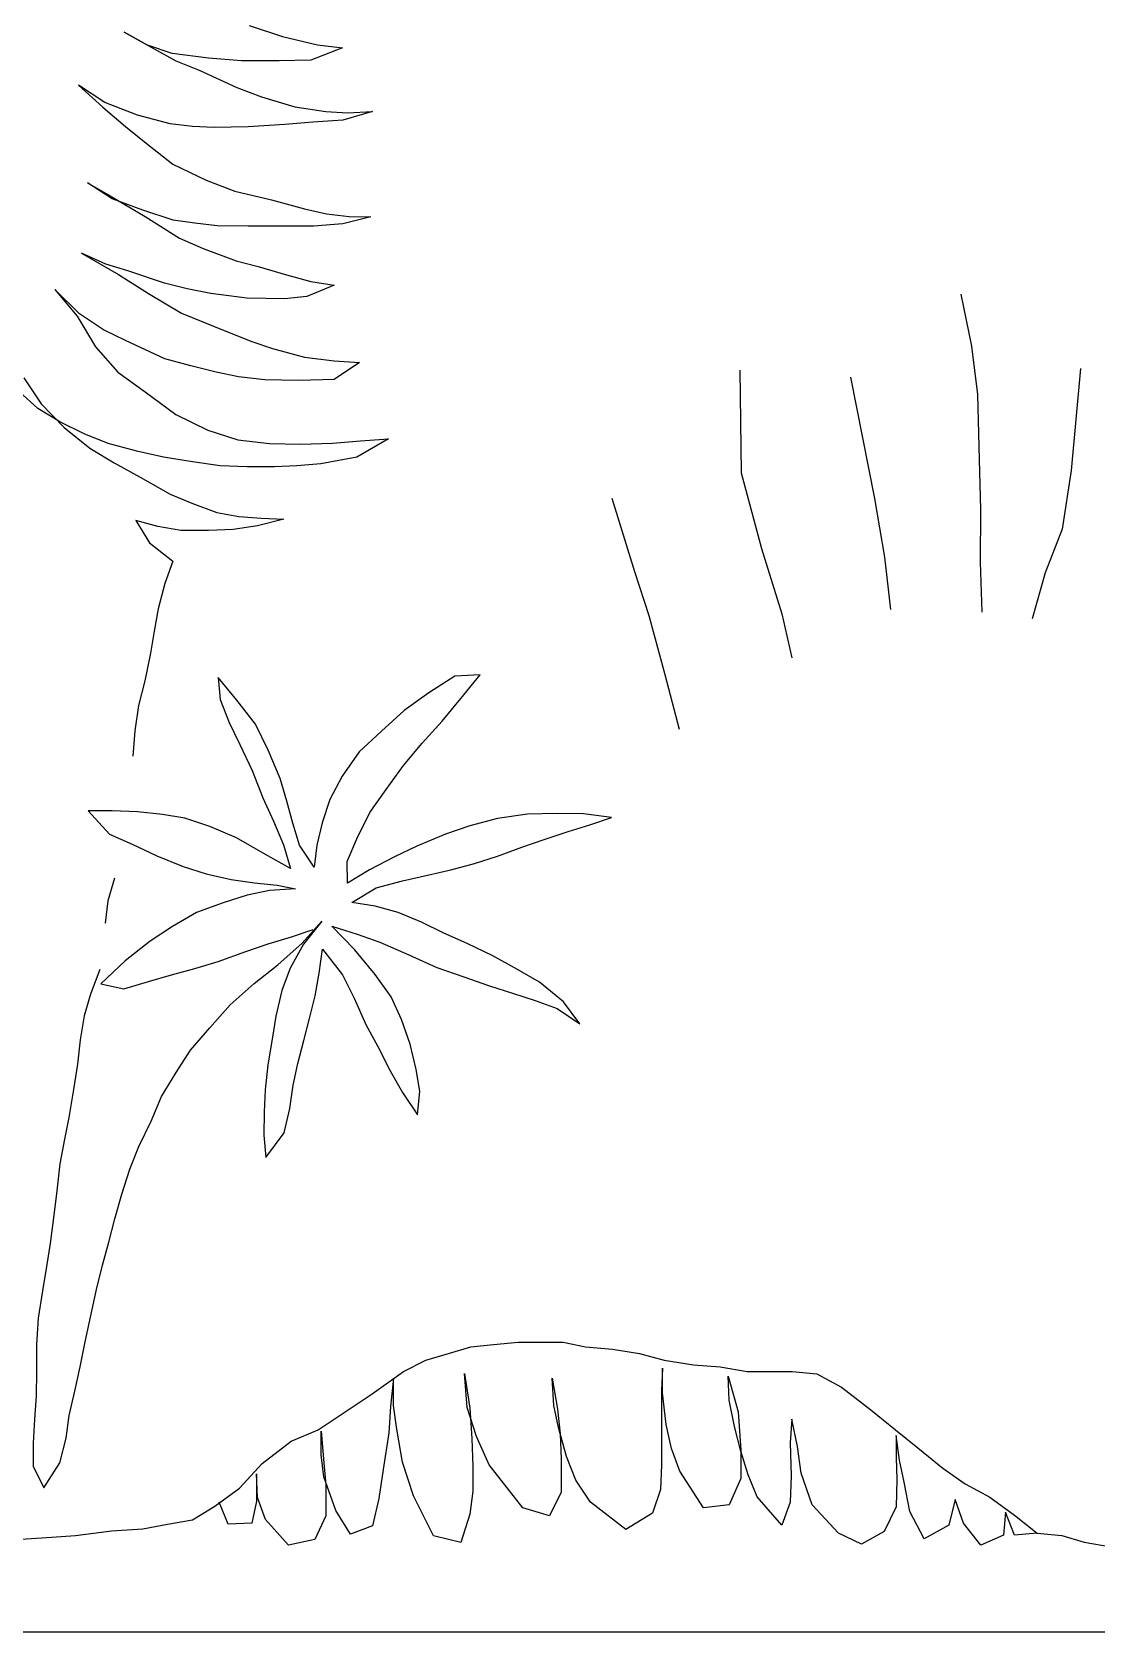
# Model space of a CAD drawing. Header units: inches. Extents: x 0.9 to 45.9, y 0.4 to 30.4.
# Drawn here: x 20.7554 to 20.9002, y 24.5816 to 24.7994 of the extents above; entities that cross this region are included whole.
import ezdxf

# ---------------------------------------------------------------- set-up
doc = ezdxf.new("R2010")
doc.units = ezdxf.units.IN
doc.header["$MEASUREMENT"] = 0
doc.linetypes.add('CONTINUA', pattern=[0])
doc.layers.add('MUROS', color=9, linetype='Continuous')
doc.layers.add('Vegetación', color=3, linetype='CONTINUA')

# ---------------------------------------------------------------- blocks, each defined once
blk = doc.blocks.new('Planta_000A')
at = {"layer": 'Vegetación', "linetype": 'Continuous'}
for p, q in [((399.11909, 197.29396), (399.11142, 197.29145)), ((399.11142, 197.29145), (399.10327, 197.28953)), ((399.14809, 197.29241), (399.14114, 197.28857)), ((399.1427, 197.28941), (399.14809, 197.29241)), ((399.10327, 197.28953), (399.09752, 197.28881)), ((399.09752, 197.28881), (399.10483, 197.28594)), ((399.12089, 197.28582), (399.12856, 197.28641)), ((399.12856, 197.28641), (399.13695, 197.28749)), ((399.14114, 197.28857), (399.13611, 197.28582)), ((399.13695, 197.28749), (399.1427, 197.28941)), ((399.10483, 197.28594), (399.11214, 197.28582)), ((399.11214, 197.28582), (399.12089, 197.28582)), ((399.13072, 197.28366), (399.12197, 197.27958)), ((399.13611, 197.28582), (399.13072, 197.28366)), ((399.12197, 197.27958), (399.11622, 197.27743)), ((399.15253, 197.27611), (399.15864, 197.28018)), ((399.15864, 197.28018), (399.15301, 197.27503)), ((399.10855, 197.27515), (399.10135, 197.27407)), ((399.11622, 197.27743), (399.10855, 197.27515)), ((399.14498, 197.27323), (399.15253, 197.27611)), ((399.15301, 197.27503), (399.14773, 197.2706)), ((399.09632, 197.27371), (399.09057, 197.27407)), ((399.09057, 197.27407), (399.0974, 197.27203)), ((399.10135, 197.27407), (399.09632, 197.27371)), ((399.0974, 197.27203), (399.10435, 197.27155)), ((399.10435, 197.27155), (399.11082, 197.27107)), ((399.13743, 197.27119), (399.14498, 197.27323)), ((399.11082, 197.27107), (399.11933, 197.27048)), ((399.11933, 197.27048), (399.12724, 197.27036)), ((399.12724, 197.27036), (399.13227, 197.2706)), ((399.13227, 197.2706), (399.13743, 197.27119)), ((399.14773, 197.2706), (399.14258, 197.2664)), ((399.14258, 197.2664), (399.13683, 197.26185)), ((399.13683, 197.26185), (399.12904, 197.25813)), ((399.12904, 197.25813), (399.12245, 197.25562)), ((399.15085, 197.25382), (399.1566, 197.25753)), ((399.1566, 197.25753), (399.15133, 197.25454)), ((399.11394, 197.25358), (399.10627, 197.25154)), ((399.12245, 197.25562), (399.11394, 197.25358)), ((399.15133, 197.25454), (399.14318, 197.24974)), ((399.14378, 197.25118), (399.15085, 197.25382)), ((399.09596, 197.24974), (399.09093, 197.24962)), ((399.09093, 197.24962), (399.0974, 197.24807)), ((399.10123, 197.25034), (399.09596, 197.24974)), ((399.10627, 197.25154), (399.10123, 197.25034)), ((399.14318, 197.24974), (399.13527, 197.24471)), ((399.13671, 197.2489), (399.14378, 197.25118)), ((399.0974, 197.24807), (399.10423, 197.24747)), ((399.10423, 197.24747), (399.11082, 197.24747)), ((399.11082, 197.24747), (399.11933, 197.24747)), ((399.11933, 197.24747), (399.12652, 197.24759)), ((399.12652, 197.24759), (399.13167, 197.24818)), ((399.13167, 197.24818), (399.13671, 197.2489)), ((399.12976, 197.24231), (399.12209, 197.23944)), ((399.13527, 197.24471), (399.12976, 197.24231)), ((399.11705, 197.23812), (399.11046, 197.2362)), ((399.12209, 197.23944), (399.11705, 197.23812)), ((399.14725, 197.23716), (399.15229, 197.23872)), ((399.15792, 197.24123), (399.14941, 197.23632)), ((399.15229, 197.23872), (399.15792, 197.24123)), ((399.10483, 197.23464), (399.09944, 197.2338)), ((399.11046, 197.2362), (399.10483, 197.23464)), ((399.13347, 197.23296), (399.13875, 197.23428)), ((399.13875, 197.23428), (399.14725, 197.23716)), ((399.14941, 197.23632), (399.14246, 197.23189)), ((398.95423, 197.23177), (398.95175, 197.21971)), ((399.09944, 197.2338), (399.10579, 197.23117)), ((399.10579, 197.23117), (399.11094, 197.23069)), ((399.11094, 197.23069), (399.11969, 197.23081)), ((399.11969, 197.23081), (399.12796, 197.23189)), ((399.12796, 197.23189), (399.13347, 197.23296)), ((399.14246, 197.23189), (399.13479, 197.22733)), ((399.1584, 197.22721), (399.16415, 197.23285)), ((399.16415, 197.23285), (399.159, 197.22661)), ((399.13479, 197.22733), (399.12736, 197.22434)), ((399.15289, 197.2235), (399.1584, 197.22721)), ((399.12736, 197.22434), (399.11873, 197.22086)), ((399.14773, 197.22098), (399.15289, 197.2235)), ((399.159, 197.22661), (399.15468, 197.21954)), ((398.95175, 197.21971), (398.95039, 197.20853)), ((399.11873, 197.22086), (399.1137, 197.21918)), ((399.13863, 197.21679), (399.14773, 197.22098)), ((399.15468, 197.21954), (399.14953, 197.21367)), ((399.09944, 197.21631), (399.09356, 197.21595)), ((399.09356, 197.21595), (399.09944, 197.21199)), ((399.10627, 197.21715), (399.09944, 197.21631)), ((399.1137, 197.21918), (399.10627, 197.21715)), ((399.13263, 197.21511), (399.13863, 197.21679)), ((398.92651, 197.21449), (398.92869, 197.19092)), ((398.97982, 197.21255), (398.97422, 197.18442)), ((399.00544, 197.21417), (399.00514, 197.19032)), ((399.09944, 197.21199), (399.10759, 197.21175)), ((399.1155, 197.21187), (399.12161, 197.21259)), ((399.12161, 197.21259), (399.12676, 197.21367)), ((399.12676, 197.21367), (399.13263, 197.21511)), ((399.14953, 197.21367), (399.14318, 197.20912)), ((399.17134, 197.21235), (399.16727, 197.20636)), ((398.95039, 197.20853), (398.95003, 197.19348)), ((399.10759, 197.21175), (399.1155, 197.21187)), ((399.14318, 197.20912), (399.13611, 197.20384)), ((399.16811, 197.20528), (399.17494, 197.21151)), ((399.16727, 197.20636), (399.162, 197.20085)), ((399.16295, 197.20217), (399.16811, 197.20528)), ((399.13611, 197.20384), (399.12868, 197.20025)), ((399.162, 197.20085), (399.156, 197.19605)), ((399.15732, 197.19941), (399.16295, 197.20217)), ((399.09333, 197.19773), (399.08685, 197.19821)), ((399.08685, 197.19821), (399.09416, 197.19402)), ((399.0998, 197.19725), (399.09333, 197.19773)), ((399.10723, 197.19701), (399.0998, 197.19725)), ((399.11442, 197.19713), (399.10723, 197.19701)), ((399.12173, 197.19797), (399.11442, 197.19713)), ((399.12868, 197.20025), (399.12173, 197.19797)), ((399.14486, 197.19533), (399.15181, 197.19713)), ((399.15181, 197.19713), (399.15732, 197.19941)), ((398.95003, 197.19348), (398.94965, 197.18183)), ((399.09416, 197.19402), (399.10255, 197.19246)), ((399.13227, 197.19294), (399.13899, 197.19402)), ((399.13899, 197.19402), (399.14486, 197.19533)), ((399.156, 197.19605), (399.15037, 197.1927)), ((398.92869, 197.19092), (398.93075, 197.17734)), ((399.00514, 197.19032), (399.00044, 197.17281)), ((399.10255, 197.19246), (399.10807, 197.19198)), ((399.10807, 197.19198), (399.11322, 197.19174)), ((399.11322, 197.19174), (399.11969, 197.19174)), ((399.11969, 197.19174), (399.1258, 197.19198)), ((399.1258, 197.19198), (399.13227, 197.19294)), ((399.15037, 197.1927), (399.14438, 197.18934)), ((399.14438, 197.18934), (399.13743, 197.18539)), ((398.97422, 197.18442), (398.97191, 197.17081)), ((399.03506, 197.18445), (399.02986, 197.16751)), ((399.13239, 197.18335), (399.12664, 197.18119)), ((399.13743, 197.18539), (399.13239, 197.18335)), ((398.94965, 197.18183), (398.94975, 197.16969)), ((399.11622, 197.17987), (399.11106, 197.17963)), ((399.11106, 197.17963), (399.11717, 197.17808)), ((399.12149, 197.18023), (399.11622, 197.17987)), ((399.12664, 197.18119), (399.12149, 197.18023)), ((399.1403, 197.17796), (399.14534, 197.17928)), ((399.14534, 197.17928), (399.14222, 197.17412)), ((398.93075, 197.17734), (398.93472, 197.16718)), ((399.11717, 197.17808), (399.12281, 197.17724)), ((399.12281, 197.17724), (399.12856, 197.177)), ((399.12856, 197.177), (399.13491, 197.177)), ((399.13491, 197.177), (399.1403, 197.17796)), ((399.00044, 197.17281), (398.99571, 197.15772)), ((399.14222, 197.17412), (399.13683, 197.16993)), ((398.94975, 197.16969), (398.94936, 197.15804)), ((398.97191, 197.17081), (398.97055, 197.15866)), ((399.02986, 197.16751), (399.02655, 197.15728)), ((399.13683, 197.16993), (399.13863, 197.16473)), ((398.93472, 197.16718), (398.93772, 197.15653)), ((399.13863, 197.16473), (399.14018, 197.15885)), ((398.99571, 197.15772), (398.99337, 197.14751)), ((399.02655, 197.15728), (399.02278, 197.14366)), ((399.14018, 197.15885), (399.14114, 197.1537)), ((399.14114, 197.1537), (399.14198, 197.14855)), ((399.14198, 197.14855), (399.1433, 197.1422)), ((399.02278, 197.14366), (399.01949, 197.13101)), ((399.07007, 197.13806), (399.0656, 197.1436)), ((399.0656, 197.1436), (399.0715, 197.14322)), ((399.0715, 197.14322), (399.07747, 197.13937)), ((399.12196, 197.13769), (399.12631, 197.14291)), ((399.12631, 197.14291), (399.12587, 197.13788)), ((399.1433, 197.1422), (399.14474, 197.13644)), ((399.07442, 197.13285), (399.07007, 197.13806)), ((399.07747, 197.13937), (399.08324, 197.13527)), ((399.12587, 197.13788), (399.12376, 197.13253)), ((399.08324, 197.13527), (399.08846, 197.13048)), ((399.11761, 197.13216), (399.12196, 197.13769)), ((399.14474, 197.13644), (399.14558, 197.13057)), ((399.07902, 197.12775), (399.07442, 197.13285)), ((399.08846, 197.13048), (399.09362, 197.12576)), ((399.11475, 197.12613), (399.11761, 197.13216)), ((399.12376, 197.13253), (399.12127, 197.12744)), ((399.14558, 197.13057), (399.14606, 197.1247)), ((399.08337, 197.12259), (399.07902, 197.12775)), ((399.12127, 197.12744), (399.11841, 197.12141)), ((399.09362, 197.12576), (399.09754, 197.12011)), ((399.11195, 197.11955), (399.11475, 197.12613)), ((399.08741, 197.117), (399.08337, 197.12259)), ((399.09754, 197.12011), (399.10046, 197.1147)), ((399.1104, 197.11427), (399.11195, 197.11955)), ((399.11841, 197.12141), (399.11593, 197.11507)), ((399.09114, 197.11166), (399.08741, 197.117)), ((399.10046, 197.1147), (399.1022, 197.1093)), ((399.10903, 197.10923), (399.1104, 197.11427)), ((399.11593, 197.11507), (399.1135, 197.10967)), ((399.14501, 197.11184), (399.15085, 197.11209)), ((399.15085, 197.11209), (399.15638, 197.11203)), ((399.15638, 197.11203), (399.15147, 197.10662)), ((399.03515, 197.11048), (399.04167, 197.11135)), ((399.04018, 197.1088), (399.03515, 197.11048)), ((399.04522, 197.10724), (399.04018, 197.1088)), ((399.04167, 197.11135), (399.04776, 197.11147)), ((399.04776, 197.11147), (399.05466, 197.11128)), ((399.05466, 197.11128), (399.06162, 197.11029)), ((399.06162, 197.11029), (399.06802, 197.10861)), ((399.06802, 197.10861), (399.07361, 197.10662)), ((399.09418, 197.10557), (399.09114, 197.11166)), ((399.1022, 197.1093), (399.10344, 197.10408)), ((399.10748, 197.10414), (399.10903, 197.10923)), ((399.1135, 197.10967), (399.11114, 197.1042)), ((399.12202, 197.10582), (399.12823, 197.10843)), ((399.12823, 197.10843), (399.13401, 197.11035)), ((399.13401, 197.11035), (399.13917, 197.11122)), ((399.13917, 197.11122), (399.14501, 197.11184)), ((399.05075, 197.10538), (399.04522, 197.10724)), ((399.05597, 197.10364), (399.05075, 197.10538)), ((399.07361, 197.10662), (399.08026, 197.10389)), ((399.09642, 197.10035), (399.09418, 197.10557)), ((399.11531, 197.10196), (399.12202, 197.10582)), ((399.15147, 197.10662), (399.14625, 197.10432)), ((399.06156, 197.10159), (399.05597, 197.10364)), ((399.0669, 197.09985), (399.06156, 197.10159)), ((399.08026, 197.10389), (399.08548, 197.1014)), ((399.08548, 197.1014), (399.0912, 197.09842)), ((399.10344, 197.10408), (399.10406, 197.09904)), ((399.10406, 197.09904), (399.10748, 197.10414)), ((399.11114, 197.1042), (399.10953, 197.09873)), ((399.10953, 197.09873), (399.11531, 197.10196)), ((399.14047, 197.10165), (399.13438, 197.09917)), ((399.14625, 197.10432), (399.14047, 197.10165)), ((399.07237, 197.09836), (399.0669, 197.09985)), ((399.07778, 197.09718), (399.07237, 197.09836)), ((399.08362, 197.09587), (399.07778, 197.09718)), ((399.0912, 197.09842), (399.09636, 197.09531)), ((399.09636, 197.09531), (399.09642, 197.10035)), ((399.12904, 197.09749), (399.12326, 197.09612)), ((399.13438, 197.09917), (399.12904, 197.09749)), ((399.08971, 197.09426), (399.08362, 197.09587)), ((399.09536, 197.09084), (399.08971, 197.09426)), ((399.11264, 197.09482), (399.10841, 197.09401)), ((399.10841, 197.09401), (399.11437, 197.09357)), ((399.11785, 197.09538), (399.11264, 197.09482)), ((399.11437, 197.09357), (399.11959, 197.09252)), ((399.12326, 197.09612), (399.11785, 197.09538)), ((399.15033, 197.09646), (399.15188, 197.09119)), ((399.08461, 197.08848), (399.08995, 197.08997)), ((399.08995, 197.08997), (399.09536, 197.09084)), ((399.11959, 197.09252), (399.12512, 197.09072)), ((399.12512, 197.09072), (399.13134, 197.08848)), ((399.15188, 197.09119), (399.15248, 197.08604)), ((399.07405, 197.08369), (399.07921, 197.08624)), ((399.07921, 197.08624), (399.08461, 197.08848)), ((399.10686, 197.0814), (399.10226, 197.08649)), ((399.10226, 197.08649), (399.10655, 197.08115)), ((399.13134, 197.08848), (399.13687, 197.08525)), ((399.06864, 197.08133), (399.07405, 197.08369)), ((399.09406, 197.08351), (399.08884, 197.08164)), ((399.09996, 197.08531), (399.09406, 197.08351)), ((399.09474, 197.07997), (399.09996, 197.08531)), ((399.10934, 197.08289), (399.10431, 197.08456)), ((399.11469, 197.08127), (399.10934, 197.08289)), ((399.13687, 197.08525), (399.14203, 197.08189)), ((399.06268, 197.07848), (399.06864, 197.08133)), ((399.08213, 197.07872), (399.0756, 197.0758)), ((399.08884, 197.08164), (399.08213, 197.07872)), ((399.08989, 197.07413), (399.09474, 197.07997)), ((399.10213, 197.08003), (399.09747, 197.07406)), ((399.10288, 197.07444), (399.10213, 197.08003)), ((399.10655, 197.08115), (399.10965, 197.07562)), ((399.11251, 197.07642), (399.10686, 197.0814)), ((399.11991, 197.07947), (399.11469, 197.08127)), ((399.12631, 197.07717), (399.11991, 197.07947)), ((399.14203, 197.08189), (399.14787, 197.07729)), ((399.05186, 197.07239), (399.05696, 197.07531)), ((399.05696, 197.07531), (399.06268, 197.07848)), ((399.0756, 197.0758), (399.06939, 197.07357)), ((399.10965, 197.07562), (399.11152, 197.07046)), ((399.11798, 197.07208), (399.11251, 197.07642)), ((399.13171, 197.07555), (399.12631, 197.07717)), ((399.13712, 197.07406), (399.13171, 197.07555)), ((399.14787, 197.07729), (399.15346, 197.07201)), ((399.15373, 197.07532), (399.15588, 197.06957)), ((399.04633, 197.06785), (399.05186, 197.07239)), ((399.06342, 197.07152), (399.05808, 197.06984)), ((399.06939, 197.07357), (399.06342, 197.07152)), ((399.08623, 197.06897), (399.08989, 197.07413)), ((399.09747, 197.07406), (399.0948, 197.06866)), ((399.10381, 197.06922), (399.10288, 197.07444)), ((399.12351, 197.0671), (399.11798, 197.07208)), ((399.14246, 197.07251), (399.13712, 197.07406)), ((399.14818, 197.07083), (399.14246, 197.07251)), ((399.15346, 197.07201), (399.14818, 197.07083)), ((399.04248, 197.06269), (399.04633, 197.06785)), ((399.05286, 197.06816), (399.04776, 197.0663)), ((399.05808, 197.06984), (399.05286, 197.06816)), ((399.0838, 197.06375), (399.08623, 197.06897)), ((399.0948, 197.06866), (399.09207, 197.06257)), ((399.10512, 197.06394), (399.10381, 197.06922)), ((399.11152, 197.07046), (399.11295, 197.06449)), ((399.15588, 197.06957), (399.15732, 197.06454)), ((399.04776, 197.0663), (399.04248, 197.06269)), ((399.08182, 197.05797), (399.0838, 197.06375)), ((399.10648, 197.05884), (399.10512, 197.06394)), ((399.11295, 197.06449), (399.11382, 197.05915)), ((399.12823, 197.06176), (399.12351, 197.0671)), ((399.15732, 197.06454), (399.15828, 197.05902)), ((399.09207, 197.06257), (399.08927, 197.05747)), ((399.13271, 197.0566), (399.12823, 197.06176)), ((399.08039, 197.05213), (399.08182, 197.05797)), ((399.08927, 197.05747), (399.08648, 197.05182)), ((399.10785, 197.05356), (399.10648, 197.05884)), ((399.11382, 197.05915), (399.11481, 197.05319)), ((399.136, 197.05145), (399.13271, 197.0566)), ((399.15828, 197.05902), (399.15888, 197.05339)), ((399.10891, 197.04853), (399.10785, 197.05356)), ((399.11481, 197.05319), (399.11537, 197.04741)), ((399.15888, 197.05339), (399.15984, 197.04752)), ((399.07958, 197.0471), (399.08039, 197.05213)), ((399.08648, 197.05182), (399.08362, 197.04679)), ((399.13942, 197.04585), (399.136, 197.05145)), ((399.08008, 197.04163), (399.07958, 197.0471)), ((399.08362, 197.04679), (399.08008, 197.04163)), ((399.10971, 197.04312), (399.10891, 197.04853)), ((399.11537, 197.04741), (399.11562, 197.04237)), ((399.14184, 197.0402), (399.13942, 197.04585)), ((399.15984, 197.04752), (399.16092, 197.04105)), ((399.11102, 197.03746), (399.10971, 197.04312)), ((399.11562, 197.04237), (399.11568, 197.03691)), ((399.14464, 197.0343), (399.14184, 197.0402)), ((399.16092, 197.04105), (399.16188, 197.03601)), ((399.11524, 197.03175), (399.11102, 197.03746)), ((399.11568, 197.03691), (399.11524, 197.03175)), ((399.14675, 197.02908), (399.14464, 197.0343)), ((399.16188, 197.03601), (399.16295, 197.03026)), ((399.14861, 197.0233), (399.14675, 197.02908)), ((399.16295, 197.03026), (399.16367, 197.02403)), ((399.15023, 197.01752), (399.14861, 197.0233)), ((399.16367, 197.02403), (399.16439, 197.0184)), ((399.15166, 197.01218), (399.15023, 197.01752)), ((399.16439, 197.0184), (399.16523, 197.01181)), ((399.15309, 197.00683), (399.15166, 197.01218)), ((399.16523, 197.01181), (399.16607, 197.00653)), ((399.15452, 197.00118), (399.15309, 197.00683)), ((399.16607, 197.00653), (399.16703, 197.0009)), ((399.15588, 196.99478), (399.15452, 197.00118)), ((399.16703, 197.0009), (399.16799, 196.99455)), ((399.15713, 196.98906), (399.15588, 196.99478)), ((399.16799, 196.99455), (399.16835, 196.98844)), ((399.0287, 196.98635), (399.02298, 196.98479)), ((399.03495, 196.98739), (399.0287, 196.98635)), ((399.04119, 196.98792), (399.03495, 196.98739)), ((399.0464, 196.98896), (399.04119, 196.98792)), ((399.0516, 196.98896), (399.0464, 196.98896)), ((399.05681, 196.98896), (399.0516, 196.98896)), ((399.06253, 196.98844), (399.05681, 196.98896)), ((399.06774, 196.98792), (399.06253, 196.98844)), ((399.07294, 196.98635), (399.06774, 196.98792)), ((399.07815, 196.98479), (399.07294, 196.98635)), ((399.15824, 196.98328), (399.15713, 196.98906)), ((399.16835, 196.98844), (399.16835, 196.98232)), ((398.99331, 196.98219), (398.98759, 196.98167)), ((398.99852, 196.98219), (398.99331, 196.98219)), ((399.00372, 196.98219), (398.99852, 196.98219)), ((399.00997, 196.98323), (399.00372, 196.98219)), ((399.01621, 196.98375), (399.00997, 196.98323)), ((399.02298, 196.98479), (399.01621, 196.98375)), ((399.02337, 196.97726), (399.02337, 196.98297)), ((399.02337, 196.98297), (399.02358, 196.97769)), ((399.08335, 196.98219), (399.07815, 196.98479)), ((399.09064, 196.97699), (399.08335, 196.98219)), ((399.15949, 196.97763), (399.15824, 196.98328)), ((399.16835, 196.98232), (399.16847, 196.97645)), ((398.98186, 196.97855), (398.9751, 196.97334)), ((398.98759, 196.98167), (398.98186, 196.97855)), ((399.00815, 196.98107), (399.00583, 196.97283)), ((399.00794, 196.97557), (399.00815, 196.98107)), ((399.04894, 196.98065), (399.04767, 196.97346)), ((399.04852, 196.97431), (399.04894, 196.98065)), ((399.06923, 196.9817), (399.06796, 196.97367)), ((399.06859, 196.97388), (399.06923, 196.9817)), ((399.08571, 196.97431), (399.08571, 196.98065)), ((399.08571, 196.98065), (399.08635, 196.97409)), ((399.00667, 196.96944), (399.00794, 196.97557)), ((399.02252, 196.96987), (399.02337, 196.97726)), ((399.02358, 196.97769), (399.02358, 196.97177)), ((399.09688, 196.97282), (399.09064, 196.97699)), ((399.16079, 196.97197), (399.15949, 196.97763)), ((399.16847, 196.97645), (399.16883, 196.97118)), ((398.9751, 196.97334), (398.96937, 196.96866)), ((398.99209, 196.9648), (398.99336, 196.97114)), ((398.99336, 196.97114), (398.99378, 196.96564)), ((399.00583, 196.97283), (399.00519, 196.96395)), ((399.02358, 196.97177), (399.02358, 196.96606)), ((399.04767, 196.97346), (399.04704, 196.96775)), ((399.04746, 196.96923), (399.04852, 196.97431)), ((399.06648, 196.96712), (399.06859, 196.97388)), ((399.06796, 196.97367), (399.06754, 196.9667)), ((399.08487, 196.96881), (399.08571, 196.97431)), ((399.08635, 196.97409), (399.08677, 196.96797)), ((399.10313, 196.96866), (399.09688, 196.97282)), ((399.16154, 196.96675), (399.16079, 196.97197)), ((399.16883, 196.97118), (399.16919, 196.96555)), ((398.96937, 196.96866), (398.96417, 196.9645)), ((398.96842, 196.96163), (398.96926, 196.96733)), ((398.96926, 196.96733), (398.96926, 196.96226)), ((399.00519, 196.96374), (399.00667, 196.96944)), ((399.02125, 196.96437), (399.02252, 196.96987)), ((399.04556, 196.96247), (399.04746, 196.96923)), ((399.04704, 196.96775), (399.04683, 196.96184)), ((399.0836, 196.9612), (399.08487, 196.96881)), ((399.08677, 196.96797), (399.08804, 196.95951)), ((399.10241, 196.96839), (399.10178, 196.96099)), ((399.10241, 196.96289), (399.10241, 196.96839)), ((399.10937, 196.96606), (399.10313, 196.96866)), ((398.96417, 196.9645), (398.95844, 196.95981)), ((398.99124, 196.95867), (398.99209, 196.9648)), ((398.99378, 196.96564), (398.99357, 196.95803)), ((399.0035, 196.95824), (399.00519, 196.96374)), ((399.00519, 196.96395), (399.00519, 196.9574)), ((399.01935, 196.95909), (399.02125, 196.96437)), ((399.02358, 196.96606), (399.02358, 196.96057)), ((399.06352, 196.96057), (399.06648, 196.96712)), ((399.06754, 196.9667), (399.06733, 196.96015)), ((399.11614, 196.96085), (399.10937, 196.96606)), ((399.16297, 196.96104), (399.16154, 196.96675)), ((399.16919, 196.96555), (399.16919, 196.96027)), ((398.96736, 196.95655), (398.96842, 196.96163)), ((398.96926, 196.96226), (398.96905, 196.95719)), ((399.02358, 196.96057), (399.02379, 196.95486)), ((399.04344, 196.95698), (399.04556, 196.96247)), ((399.04683, 196.96184), (399.04683, 196.95423)), ((399.0557, 196.95064), (399.06352, 196.96057)), ((399.06733, 196.96015), (399.06733, 196.95444)), ((399.08106, 196.95338), (399.0836, 196.9612)), ((399.10178, 196.96099), (399.10135, 196.95592)), ((399.10178, 196.95782), (399.10241, 196.96289)), ((399.12134, 196.95513), (399.11614, 196.96085)), ((399.16667, 196.95524), (399.16297, 196.96104)), ((399.16919, 196.96027), (399.16667, 196.95524)), ((398.95844, 196.95981), (398.95324, 196.95617)), ((398.96609, 196.94979), (398.96736, 196.95655)), ((398.96905, 196.95719), (398.96926, 196.95085)), ((398.98871, 196.95127), (398.99124, 196.95867)), ((398.99357, 196.95803), (398.99378, 196.9519)), ((399.00139, 196.95317), (399.0035, 196.95824)), ((399.00519, 196.9574), (399.00794, 196.95127)), ((399.01386, 196.95064), (399.01935, 196.95909)), ((399.04006, 196.9519), (399.04344, 196.95698)), ((399.08804, 196.95951), (399.08909, 196.95275)), ((399.09903, 196.95), (399.10178, 196.95782)), ((399.1172, 196.95296), (399.11741, 196.95846)), ((399.11741, 196.95846), (399.11741, 196.95211)), ((398.94752, 196.95305), (398.94179, 196.94888)), ((398.95324, 196.95617), (398.94752, 196.95305)), ((398.95362, 196.94704), (398.95553, 196.95254)), ((398.95553, 196.95254), (398.95701, 196.94662)), ((398.99568, 196.94662), (399.00139, 196.95317)), ((399.02379, 196.95486), (399.02569, 196.94937)), ((399.04683, 196.95423), (399.04957, 196.94873)), ((399.06733, 196.95444), (399.06796, 196.94916)), ((399.07641, 196.94408), (399.08106, 196.95338)), ((399.08909, 196.95275), (399.09057, 196.94641)), ((399.10135, 196.95592), (399.10135, 196.94873)), ((399.1153, 196.94789), (399.1172, 196.95296)), ((399.12707, 196.95096), (399.12134, 196.95513)), ((398.94179, 196.94888), (398.93659, 196.94472)), ((398.94179, 196.9443), (398.9439, 196.94958)), ((398.9439, 196.94958), (398.94433, 196.9443)), ((398.96271, 196.94345), (398.96609, 196.94979)), ((398.96926, 196.95085), (398.97201, 196.94514)), ((398.98258, 196.94472), (398.98871, 196.95127)), ((398.99378, 196.9519), (398.99568, 196.94662)), ((399.00794, 196.95127), (399.01386, 196.95064)), ((399.02569, 196.94937), (399.03182, 196.94556)), ((399.03182, 196.94556), (399.04006, 196.9519)), ((399.04957, 196.94873), (399.0557, 196.95064)), ((399.06796, 196.94916), (399.07007, 196.9426)), ((399.09565, 196.94451), (399.09903, 196.95)), ((399.11741, 196.95211), (399.11847, 196.94704)), ((399.12397, 196.94683), (399.12608, 196.9519)), ((399.13227, 196.94784), (399.12707, 196.95096)), ((398.94961, 196.94197), (398.95362, 196.94704)), ((398.95701, 196.94662), (398.96271, 196.94345)), ((398.97201, 196.94514), (398.97729, 196.94218)), ((399.09057, 196.94641), (399.09565, 196.94451)), ((399.10135, 196.94873), (399.10389, 196.94324)), ((399.11002, 196.94197), (399.1153, 196.94789)), ((399.11847, 196.94704), (399.12397, 196.94683)), ((399.138, 196.9468), (399.13227, 196.94784)), ((399.14372, 196.94576), (399.138, 196.9468)), ((399.15101, 196.94524), (399.14372, 196.94576)), ((399.15933, 196.9442), (399.15101, 196.94524)), ((398.92566, 196.94264), (398.91941, 196.9416)), ((398.93086, 196.9442), (398.92566, 196.94264)), ((398.93659, 196.94472), (398.93086, 196.9442)), ((398.93659, 196.94472), (398.94179, 196.9443)), ((398.94433, 196.9443), (398.94961, 196.94197)), ((398.97729, 196.94218), (398.98258, 196.94472)), ((399.07007, 196.9426), (399.07641, 196.94408)), ((399.10389, 196.94324), (399.11002, 196.94197)), ((399.16714, 196.94368), (399.15933, 196.9442)), ((399.17443, 196.94316), (399.16714, 196.94368))]:
    blk.add_line(p, q, dxfattribs=at)

msp = doc.modelspace()

# ---------------------------------------------------------------- linework, layer by layer
at = {"layer": 'MUROS'}
msp.add_line((20.39098, 24.58165, -0.104), (21.9833, 24.58165, -0.104), dxfattribs=at)

# ---------------------------------------------------------------- block references
at = {"layer": 'MUROS', "xscale": -0.5875430871572008, "yscale": 0.5875430871570873, "zscale": 0.5875430871570595}
msp.add_blockref('Planta_000A', (255.28461, -91.11842, -0.104), dxfattribs=at)

doc.saveas('drawing.dxf')
